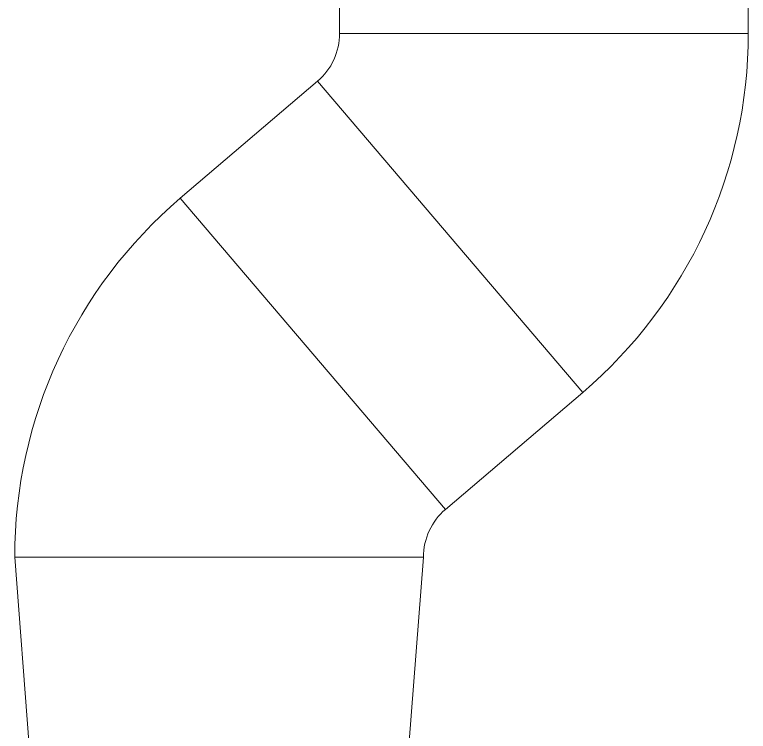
# Model space of a CAD drawing. Header units: millimetres. Extents: x 2085 to 2829, y 1347 to 1643.
# Drawn here: x 2159.949 to 2161.115, y 1612.918 to 1614.057 of the extents above; entities that cross this region are included whole.
import ezdxf

# ---------------------------------------------------------------- set-up
doc = ezdxf.new("R2010")
doc.units = ezdxf.units.MM
doc.layers.add('A_30_Extractores', color=251, linetype='Continuous', lineweight=13)

msp = doc.modelspace()

# ---------------------------------------------------------------- linework, layer by layer
at = {"layer": 'A_30_Extractores'}
for points in [[(2160.4654, 1614.138), (2160.4654, 1614.0277, -0.219657), (2160.4303, 1613.9516), (2160.2121, 1613.7656, 0.219657), (2159.9487, 1613.1948)], [(2161.1154, 1614.138), (2161.1154, 1614.0277, -0.219657), (2160.852, 1613.4569), (2160.6338, 1613.2709, 0.219657), (2160.5987, 1613.1948)]]:
    msp.add_lwpolyline(points, format="xyb", dxfattribs=at)
for points in [[(2160.4654, 1614.0277), (2161.1154, 1614.0277)], [(2160.4303, 1613.9516), (2160.852, 1613.4569)], [(2160.6338, 1613.2709), (2160.2121, 1613.7656)], [(2160.5987, 1613.1948), (2159.9487, 1613.1948)], [(2159.9717, 1612.8948), (2159.9487, 1613.1948), (2160.5987, 1613.1948), (2160.5757, 1612.8948)]]:
    msp.add_lwpolyline(points, dxfattribs=at)

doc.saveas('drawing.dxf')
